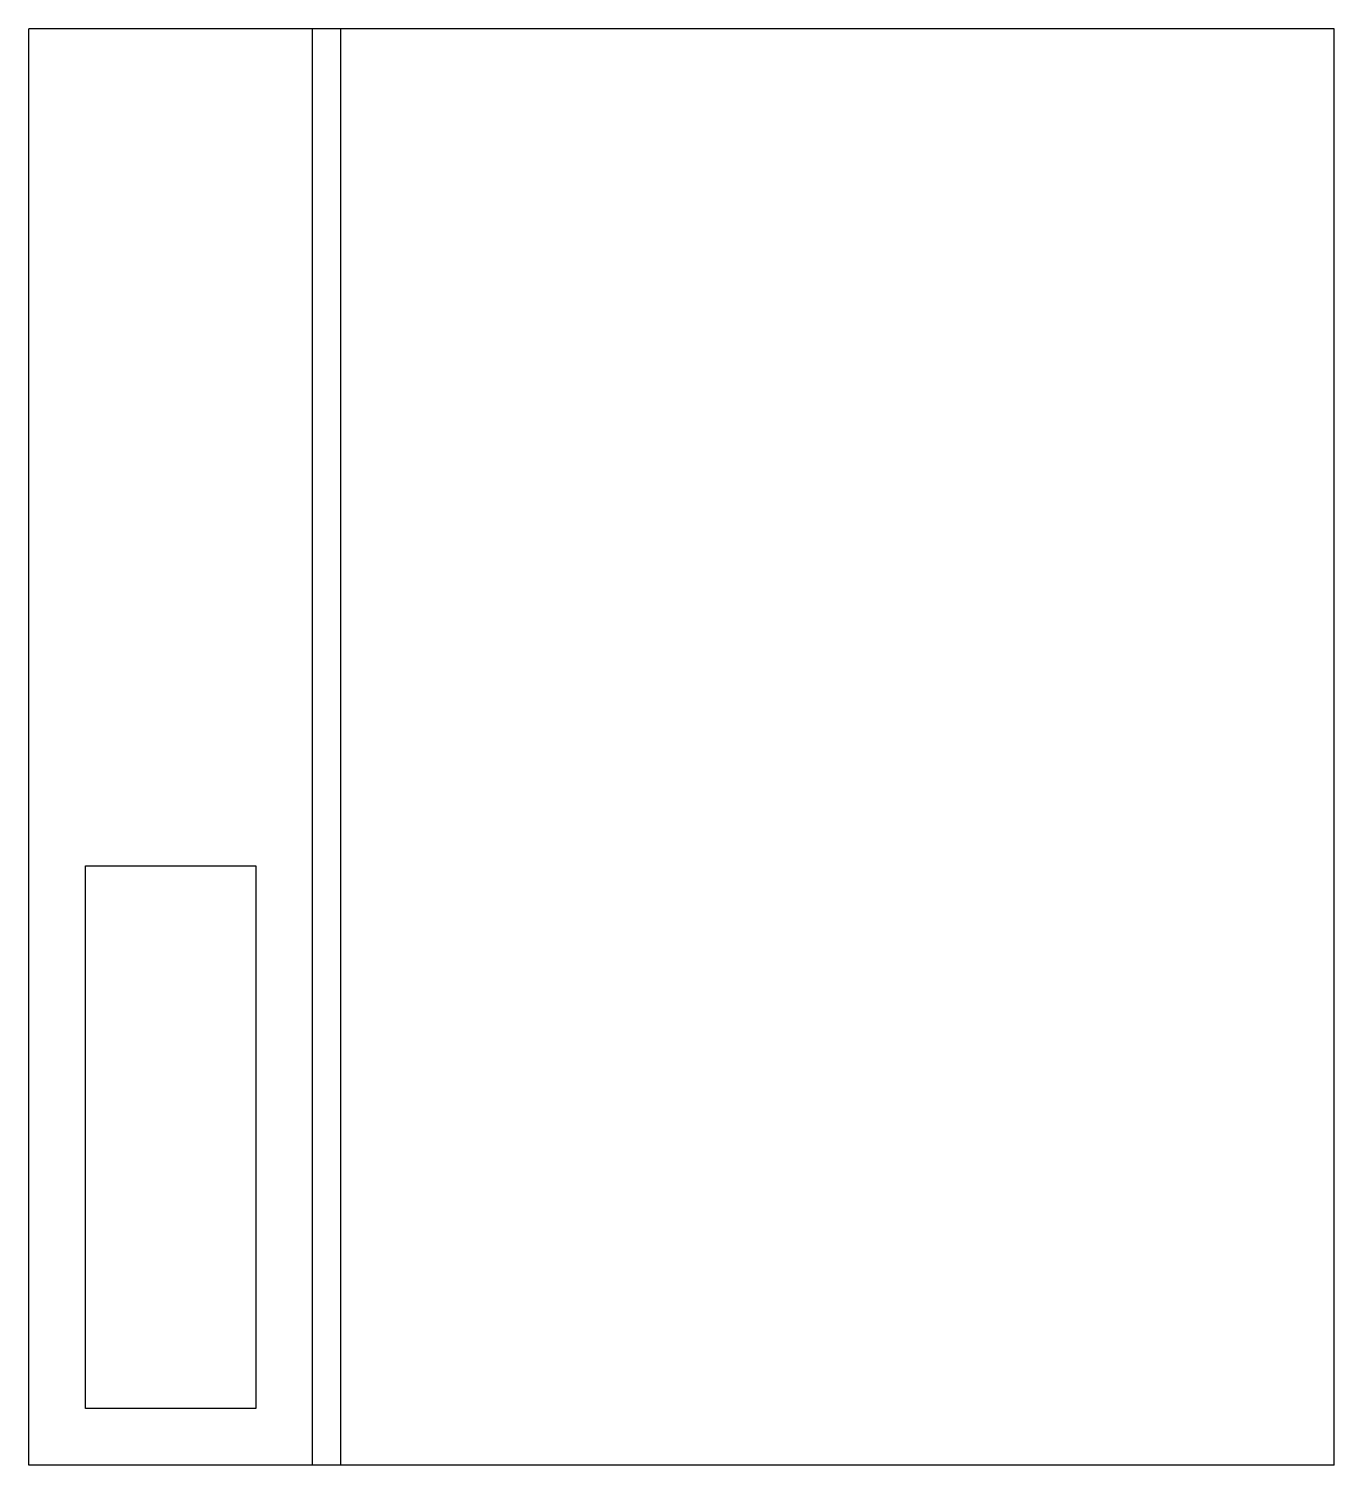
# Model space of a CAD drawing. Extents: x -595.812 to -595.212, y -71.965 to -71.305.
import ezdxf

# ---------------------------------------------------------------- set-up
doc = ezdxf.new("R2010")
doc.units = 0
doc.layers.get('0').update_dxf_attribs({"color": 255, "linetype": 'CONTINUOUS'})

# ---------------------------------------------------------------- blocks, each defined once
blk = doc.blocks.new('maquina de lavar')
for p, q in [((0.6, 0.66), (0, 0.66)), ((0, 0), (0, 0.66)), ((0.13043, 0), (0.13043, 0.66)), ((0.14348, 0), (0.14348, 0.66)), ((0.6, 0), (0.6, 0.66)), ((0.02609, 0.02609), (0.02609, 0.27538)), ((0.02609, 0.27538), (0.10435, 0.27538)), ((0.10435, 0.27538), (0.10435, 0.02609)), ((0.10435, 0.02609), (0.02609, 0.02609)), ((0.6, 0), (0, 0))]:
    blk.add_line(p, q)

msp = doc.modelspace()

# ---------------------------------------------------------------- block references
msp.add_blockref('maquina de lavar', (-595.81167, -71.96532))

doc.saveas('drawing.dxf')
